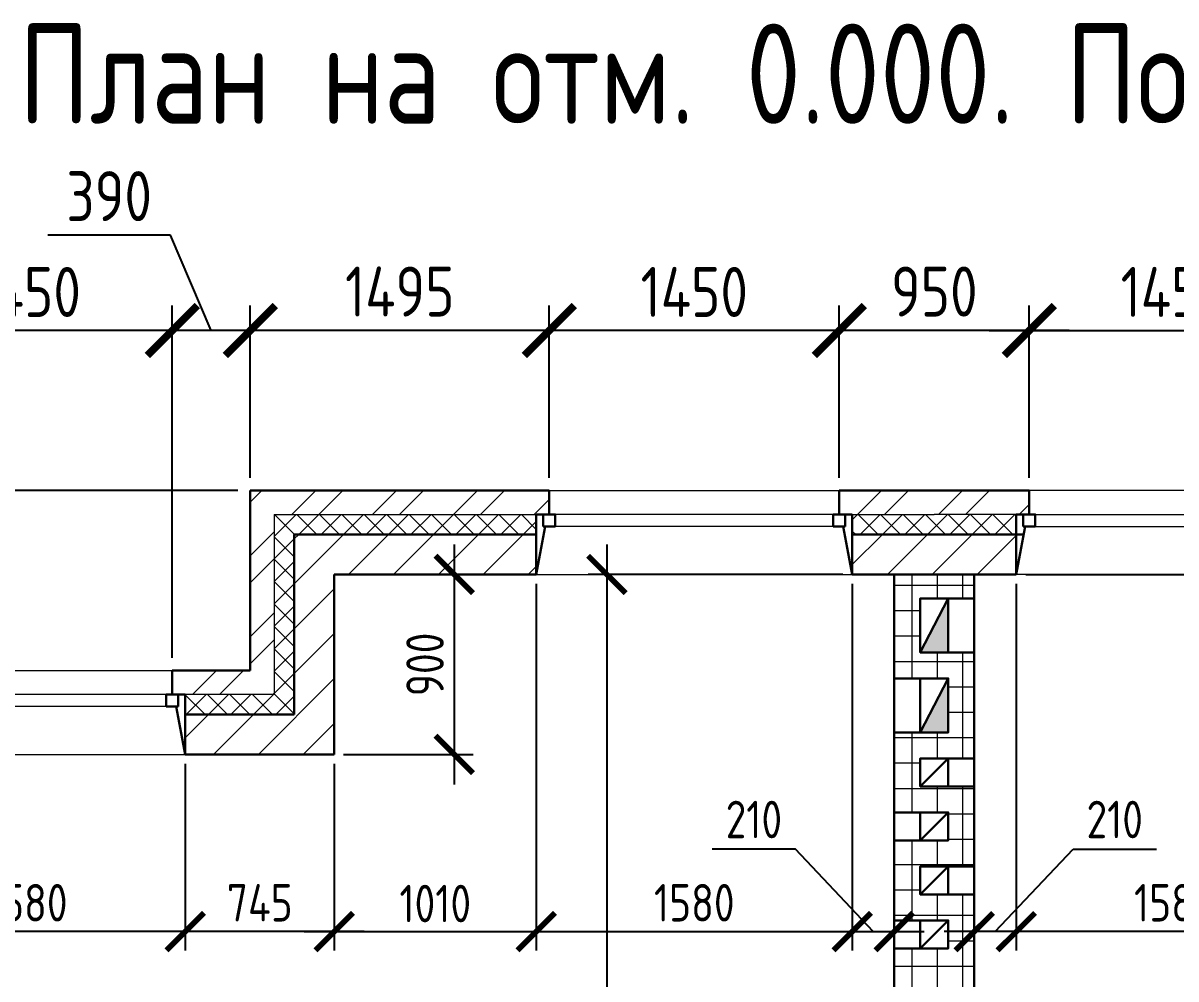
# Model space of a CAD drawing. Header units: millimetres. Extents: x -56498 to 234605, y -296269 to -29969.
# Drawn here: x 81026 to 86790, y -35508 to -30728 of the extents above; entities that cross this region are included whole.
import ezdxf
from ezdxf.enums import TextEntityAlignment as Align

# ---------------------------------------------------------------- set-up
doc = ezdxf.new("R2010")
doc.units = ezdxf.units.MM
doc.header["$LTSCALE"] = 100
doc.header["$PDMODE"] = 35
for name, color, linetype, lineweight in [('0.3', 7, 'Continuous', 30), ('Примітки 0.09', 200, 'Continuous', 9), ('Розміри 0.09', 5, 'Continuous', 9), ('Тонкі 0.18', 142, 'Continuous', 18), ('Штрихування 0.09', 253, 'Continuous', 9)]:
    doc.layers.add(name, color=color, linetype=linetype, lineweight=lineweight)
doc.styles.add('GOST 2.304', font='CS_Gost2304.shx')
doc.styles.add('SPDS', font='SPDS.shx', dxfattribs={"width": 0.9})
doc.dimstyles.new('SPDS', dxfattribs={"dimscale": 100, "dimtxt": 2.5, "dimasz": 2.5, "dimexe": 1.25, "dimexo": 0.625, "dimtad": 1, "dimrnd": 0.001, "dimtxsty": 'GOST 2.304', "dimblk": 'ARCHTICK', "dimcen": 2.5, "dimdle": 2, "dimadec": 0, "dimazin": 2, "dimtfac": 0.75, "dimtmove": 1, "dimatfit": 3, "dimfxl": 0, "dimtolj": 1, "dimarcsym": 0})
pattern_1 = [(45, (0, 59424.92), (-112.2532, 112.2532), [])]
pattern_2 = [(45, (0, 59424.92), (-56.1266, 56.1266), []), (135, (0, 59424.92), (-56.1266, -56.1266), [])]
pattern_3 = [(45, (0, 59424.92), (-202.05576, 202.05576), []), (45, (134.7, 59424.92), (-202.05576, 202.05576), [])]

# ---------------------------------------------------------------- blocks, each defined once
blk = doc.blocks.new('_ArchTick')
at = {"color": 0, "linetype": 'ByBlock', "const_width": 0.15}
blk.add_lwpolyline([(-0.5, -0.5), (0.5, 0.5)], dxfattribs=at)
blk = doc.blocks.new('*D948')
at = {"layer": 'Defpoints', "color": 0, "transparency": 16777216}
for p in [(83657.3, -32265.4), (83657.3, -33065.4), (85107.3, -33065.4)]:
    blk.add_point(p, dxfattribs=at)
at = {"layer": 'Розміри 0.09', "color": 0, "lineweight": -2, "transparency": 16777216}
for p, q in [((83657.3, -33002.9), (83657.3, -32140.4)), ((85107.3, -33002.9), (85107.3, -32140.4)), ((85307.3, -32265.4), (83457.3, -32265.4))]:
    blk.add_line(p, q, dxfattribs=at)
at = {"layer": 'Розміри 0.09', "color": 0, "lineweight": -2, "transparency": 16777216, "xscale": 250, "yscale": 250, "zscale": 250, "rotation": 180}
blk.add_blockref('_ArchTick', (83657.3, -32265.4), dxfattribs=at)
at = {"layer": 'Розміри 0.09', "color": 0, "lineweight": -2, "transparency": 16777216, "xscale": 250, "yscale": 250, "zscale": 250}
blk.add_blockref('_ArchTick', (85107.3, -32265.4), dxfattribs=at)
at = {"layer": 'Розміри 0.09', "color": 0, "transparency": 16777216, "insert": (84382.3, -32072.8), "char_height": 250, "attachment_point": 5, "style": 'GOST 2.304'}
blk.add_mtext('\\A1;1450', dxfattribs=at)
blk = doc.blocks.new('*D950')
at = {"layer": 'Defpoints', "color": 0, "transparency": 16777216}
for p in [(80322.3, -32265.4), (80322.3, -33965.4), (81772.3, -33965.4)]:
    blk.add_point(p, dxfattribs=at)
at = {"layer": 'Розміри 0.09', "color": 0, "lineweight": -2, "transparency": 16777216}
for p, q in [((80322.3, -33902.9), (80322.3, -32140.4)), ((81772.3, -33902.9), (81772.3, -32140.4)), ((81972.3, -32265.4), (80122.3, -32265.4))]:
    blk.add_line(p, q, dxfattribs=at)
at = {"layer": 'Розміри 0.09', "color": 0, "lineweight": -2, "transparency": 16777216, "xscale": 250, "yscale": 250, "zscale": 250, "rotation": 180}
blk.add_blockref('_ArchTick', (80322.3, -32265.4), dxfattribs=at)
at = {"layer": 'Розміри 0.09', "color": 0, "lineweight": -2, "transparency": 16777216, "xscale": 250, "yscale": 250, "zscale": 250}
blk.add_blockref('_ArchTick', (81772.3, -32265.4), dxfattribs=at)
at = {"layer": 'Розміри 0.09', "color": 0, "transparency": 16777216, "insert": (81047.3, -32072.8), "char_height": 250, "attachment_point": 5, "style": 'GOST 2.304'}
blk.add_mtext('\\A1;1450', dxfattribs=at)
blk = doc.blocks.new('*D951')
at = {"layer": 'Defpoints', "color": 0, "transparency": 16777216}
for p in [(82162.3, -32265.4), (82162.3, -33065.4), (83657.3, -33065.4)]:
    blk.add_point(p, dxfattribs=at)
at = {"layer": 'Розміри 0.09', "color": 0, "lineweight": -2, "transparency": 16777216}
for p, q in [((82162.3, -33002.9), (82162.3, -32140.4)), ((83657.3, -33002.9), (83657.3, -32140.4)), ((83857.3, -32265.4), (81962.3, -32265.4))]:
    blk.add_line(p, q, dxfattribs=at)
at = {"layer": 'Розміри 0.09', "color": 0, "lineweight": -2, "transparency": 16777216, "xscale": 250, "yscale": 250, "zscale": 250, "rotation": 180}
blk.add_blockref('_ArchTick', (82162.3, -32265.4), dxfattribs=at)
at = {"layer": 'Розміри 0.09', "color": 0, "lineweight": -2, "transparency": 16777216, "xscale": 250, "yscale": 250, "zscale": 250}
blk.add_blockref('_ArchTick', (83657.3, -32265.4), dxfattribs=at)
at = {"layer": 'Розміри 0.09', "color": 0, "transparency": 16777216, "insert": (82909.8, -32070.7), "char_height": 250, "attachment_point": 5, "style": 'GOST 2.304'}
blk.add_mtext('\\A1;1495', dxfattribs=at)
blk = doc.blocks.new('*D952')
at = {"layer": 'Defpoints', "color": 0, "transparency": 16777216}
for p in [(81772.3, -32265.4), (82162.3, -33065.4), (81772.3, -33965.4)]:
    blk.add_point(p, dxfattribs=at)
at = {"layer": 'Розміри 0.09', "color": 0, "lineweight": -2, "transparency": 16777216}
for p, q in [((81763.1, -31788.2), (81150.6, -31788.2)), ((81967.3, -32265.4), (81763.1, -31788.2)), ((81772.3, -33902.9), (81772.3, -32140.4)), ((82162.3, -33002.9), (82162.3, -32140.4)), ((82362.3, -32265.4), (81572.3, -32265.4))]:
    blk.add_line(p, q, dxfattribs=at)
at = {"layer": 'Розміри 0.09', "color": 0, "lineweight": -2, "transparency": 16777216, "xscale": 250, "yscale": 250, "zscale": 250, "rotation": 180}
blk.add_blockref('_ArchTick', (81772.3, -32265.4), dxfattribs=at)
at = {"layer": 'Розміри 0.09', "color": 0, "lineweight": -2, "transparency": 16777216, "xscale": 250, "yscale": 250, "zscale": 250}
blk.add_blockref('_ArchTick', (82162.3, -32265.4), dxfattribs=at)
at = {"layer": 'Розміри 0.09', "color": 0, "transparency": 16777216, "insert": (81456.9, -31593.5), "char_height": 250, "attachment_point": 5, "style": 'GOST 2.304'}
blk.add_mtext('\\A1;390', dxfattribs=at)
blk = doc.blocks.new('*D960')
at = {"layer": 'Defpoints', "color": 0, "transparency": 16777216}
for p in [(73223.3, -33065.4), (82162.3, -33065.4), (74662.3, -33965.4)]:
    blk.add_point(p, dxfattribs=at)
at = {"layer": 'Розміри 0.09', "color": 0, "lineweight": -2, "transparency": 16777216}
for p, q in [((73223.3, -34165.4), (73223.3, -32865.4)), ((82099.8, -33065.4), (73098.3, -33065.4)), ((74599.8, -33965.4), (73098.3, -33965.4))]:
    blk.add_line(p, q, dxfattribs=at)
at = {"layer": 'Розміри 0.09', "color": 0, "lineweight": -2, "transparency": 16777216, "xscale": 250, "yscale": 250, "zscale": 250}
for p, rotation in [((73223.3, -33065.4), 90), ((73223.3, -33965.4), 270)]:
    blk.add_blockref('_ArchTick', p, dxfattribs=dict(at, rotation=rotation))
at = {"layer": 'Розміри 0.09', "color": 0, "transparency": 16777216, "insert": (73028.6, -33515.4), "char_height": 250, "attachment_point": 5, "rotation": 90, "style": 'GOST 2.304'}
blk.add_mtext('\\A1;900', dxfattribs=at)
blk = doc.blocks.new('*D967')
at = {"layer": 'Defpoints', "color": 0, "transparency": 16777216}
for p in [(85107.3, -32265.4), (85107.3, -33065.4), (86057.3, -33065.4)]:
    blk.add_point(p, dxfattribs=at)
at = {"layer": 'Розміри 0.09', "color": 0, "lineweight": -2, "transparency": 16777216}
for p, q in [((85107.3, -33002.9), (85107.3, -32140.4)), ((86057.3, -33002.9), (86057.3, -32140.4)), ((86257.3, -32265.4), (84907.3, -32265.4))]:
    blk.add_line(p, q, dxfattribs=at)
at = {"layer": 'Розміри 0.09', "color": 0, "lineweight": -2, "transparency": 16777216, "xscale": 250, "yscale": 250, "zscale": 250, "rotation": 180}
blk.add_blockref('_ArchTick', (85107.3, -32265.4), dxfattribs=at)
at = {"layer": 'Розміри 0.09', "color": 0, "lineweight": -2, "transparency": 16777216, "xscale": 250, "yscale": 250, "zscale": 250}
blk.add_blockref('_ArchTick', (86057.3, -32265.4), dxfattribs=at)
at = {"layer": 'Розміри 0.09', "color": 0, "transparency": 16777216, "insert": (85582.3, -32070.7), "char_height": 250, "attachment_point": 5, "style": 'GOST 2.304'}
blk.add_mtext('\\A1;950', dxfattribs=at)
blk = doc.blocks.new('*D920')
at = {"layer": 'Defpoints', "color": 0, "transparency": 16777216}
for p in [(87507.3, -32265.4), (86057.3, -33065.4), (87507.3, -33065.4)]:
    blk.add_point(p, dxfattribs=at)
at = {"layer": 'Розміри 0.09', "color": 0, "lineweight": -2, "transparency": 16777216}
for p, q in [((86057.3, -33002.9), (86057.3, -32140.4)), ((87507.3, -33002.9), (87507.3, -32140.4)), ((85857.3, -32265.4), (87707.3, -32265.4))]:
    blk.add_line(p, q, dxfattribs=at)
at = {"layer": 'Розміри 0.09', "color": 0, "lineweight": -2, "transparency": 16777216, "xscale": 250, "yscale": 250, "zscale": 250, "rotation": 180}
blk.add_blockref('_ArchTick', (86057.3, -32265.4), dxfattribs=at)
at = {"layer": 'Розміри 0.09', "color": 0, "lineweight": -2, "transparency": 16777216, "xscale": 250, "yscale": 250, "zscale": 250}
blk.add_blockref('_ArchTick', (87507.3, -32265.4), dxfattribs=at)
at = {"layer": 'Розміри 0.09', "color": 0, "transparency": 16777216, "insert": (86782.3, -32072.8), "char_height": 250, "attachment_point": 5, "style": 'GOST 2.304'}
blk.add_mtext('\\A1;1450', dxfattribs=at)
blk = doc.blocks.new('*D1134')
at = {"layer": 'Defpoints', "color": 0, "transparency": 16777216}
for p in [(83592.3, -33485.4), (82582.3, -34385.4), (83592.3, -35271.6)]:
    blk.add_point(p, dxfattribs=at)
at = {"layer": 'Розміри 0.09', "color": 0, "lineweight": -2, "transparency": 16777216}
for p, q in [((83592.3, -33532.3), (83592.3, -35365.4)), ((82582.3, -34432.3), (82582.3, -35365.4)), ((82432.3, -35271.6), (83742.3, -35271.6))]:
    blk.add_line(p, q, dxfattribs=at)
at = {"layer": 'Розміри 0.09', "color": 0, "lineweight": -2, "transparency": 16777216, "xscale": 187.5, "yscale": 187.5, "zscale": 187.5, "rotation": 180}
blk.add_blockref('_ArchTick', (82582.3, -35271.6), dxfattribs=at)
at = {"layer": 'Розміри 0.09', "color": 0, "lineweight": -2, "transparency": 16777216, "xscale": 187.5, "yscale": 187.5, "zscale": 187.5}
blk.add_blockref('_ArchTick', (83592.3, -35271.6), dxfattribs=at)
at = {"layer": 'Розміри 0.09', "color": 0, "transparency": 16777216, "insert": (83087.3, -35131), "char_height": 187.5, "attachment_point": 5, "style": 'GOST 2.304'}
blk.add_mtext('\\A1;1010', dxfattribs=at)
blk = doc.blocks.new('*D1135')
at = {"layer": 'Defpoints', "color": 0, "transparency": 16777216}
for p in [(81837.3, -34385.4), (82582.3, -34385.4), (81837.3, -35271.6)]:
    blk.add_point(p, dxfattribs=at)
at = {"layer": 'Розміри 0.09', "color": 0, "lineweight": -2, "transparency": 16777216}
for p, q in [((81837.3, -34432.3), (81837.3, -35365.4)), ((82582.3, -34432.3), (82582.3, -35365.4)), ((82732.3, -35271.6), (81687.3, -35271.6))]:
    blk.add_line(p, q, dxfattribs=at)
at = {"layer": 'Розміри 0.09', "color": 0, "lineweight": -2, "transparency": 16777216, "xscale": 187.5, "yscale": 187.5, "zscale": 187.5, "rotation": 180}
blk.add_blockref('_ArchTick', (81837.3, -35271.6), dxfattribs=at)
at = {"layer": 'Розміри 0.09', "color": 0, "lineweight": -2, "transparency": 16777216, "xscale": 187.5, "yscale": 187.5, "zscale": 187.5}
blk.add_blockref('_ArchTick', (82582.3, -35271.6), dxfattribs=at)
at = {"layer": 'Розміри 0.09', "color": 0, "transparency": 16777216, "insert": (82209.8, -35127.1), "char_height": 187.5, "attachment_point": 5, "style": 'GOST 2.304'}
blk.add_mtext('\\A1;745', dxfattribs=at)
blk = doc.blocks.new('*D1136')
at = {"layer": 'Defpoints', "color": 0, "transparency": 16777216}
for p in [(80257.3, -34385.4), (81837.3, -34385.4), (80257.3, -35271.6)]:
    blk.add_point(p, dxfattribs=at)
at = {"layer": 'Розміри 0.09', "color": 0, "lineweight": -2, "transparency": 16777216}
for p, q in [((80257.3, -34432.3), (80257.3, -35365.4)), ((81837.3, -34432.3), (81837.3, -35365.4)), ((81987.3, -35271.6), (80107.3, -35271.6))]:
    blk.add_line(p, q, dxfattribs=at)
at = {"layer": 'Розміри 0.09', "color": 0, "lineweight": -2, "transparency": 16777216, "xscale": 187.5, "yscale": 187.5, "zscale": 187.5, "rotation": 180}
blk.add_blockref('_ArchTick', (80257.3, -35271.6), dxfattribs=at)
at = {"layer": 'Розміри 0.09', "color": 0, "lineweight": -2, "transparency": 16777216, "xscale": 187.5, "yscale": 187.5, "zscale": 187.5}
blk.add_blockref('_ArchTick', (81837.3, -35271.6), dxfattribs=at)
at = {"layer": 'Розміри 0.09', "color": 0, "transparency": 16777216, "insert": (81047.3, -35127.1), "char_height": 187.5, "attachment_point": 5, "style": 'GOST 2.304'}
blk.add_mtext('\\A1;1580', dxfattribs=at)
blk = doc.blocks.new('*D1139')
at = {"layer": 'Defpoints', "color": 0, "transparency": 16777216}
for p in [(83592.3, -33485.4), (85172.3, -33485.4), (85172.3, -35271.6)]:
    blk.add_point(p, dxfattribs=at)
at = {"layer": 'Розміри 0.09', "color": 0, "lineweight": -2, "transparency": 16777216}
for p, q in [((83592.3, -33532.3), (83592.3, -35365.4)), ((85172.3, -33532.3), (85172.3, -35365.4)), ((83442.3, -35271.6), (85322.3, -35271.6))]:
    blk.add_line(p, q, dxfattribs=at)
at = {"layer": 'Розміри 0.09', "color": 0, "lineweight": -2, "transparency": 16777216, "xscale": 187.5, "yscale": 187.5, "zscale": 187.5, "rotation": 180}
blk.add_blockref('_ArchTick', (83592.3, -35271.6), dxfattribs=at)
at = {"layer": 'Розміри 0.09', "color": 0, "lineweight": -2, "transparency": 16777216, "xscale": 187.5, "yscale": 187.5, "zscale": 187.5}
blk.add_blockref('_ArchTick', (85172.3, -35271.6), dxfattribs=at)
at = {"layer": 'Розміри 0.09', "color": 0, "transparency": 16777216, "insert": (84382.3, -35127.1), "char_height": 187.5, "attachment_point": 5, "style": 'GOST 2.304'}
blk.add_mtext('\\A1;1580', dxfattribs=at)
blk = doc.blocks.new('*D1140')
at = {"layer": 'Defpoints', "color": 0, "transparency": 16777216}
for p in [(85172.3, -33485.4), (85382.3, -33485.4), (85382.3, -35271.6)]:
    blk.add_point(p, dxfattribs=at)
at = {"layer": 'Розміри 0.09', "color": 0, "lineweight": -2, "transparency": 16777216}
for p, q in [((85172.3, -33532.3), (85172.3, -35365.4)), ((85382.3, -33532.3), (85382.3, -35365.4)), ((84888.8, -34858.7), (84471.7, -34858.7)), ((85277.3, -35271.6), (84888.8, -34858.7)), ((85022.3, -35271.6), (85532.3, -35271.6))]:
    blk.add_line(p, q, dxfattribs=at)
at = {"layer": 'Розміри 0.09', "color": 0, "lineweight": -2, "transparency": 16777216, "xscale": 187.5, "yscale": 187.5, "zscale": 187.5, "rotation": 180}
blk.add_blockref('_ArchTick', (85172.3, -35271.6), dxfattribs=at)
at = {"layer": 'Розміри 0.09', "color": 0, "lineweight": -2, "transparency": 16777216, "xscale": 187.5, "yscale": 187.5, "zscale": 187.5}
blk.add_blockref('_ArchTick', (85382.3, -35271.6), dxfattribs=at)
at = {"layer": 'Розміри 0.09', "color": 0, "transparency": 16777216, "insert": (84680.2, -34710.8), "char_height": 187.5, "attachment_point": 5, "style": 'GOST 2.304'}
blk.add_mtext('\\A1;210', dxfattribs=at)
blk = doc.blocks.new('*D1141')
at = {"layer": 'Defpoints', "color": 0, "transparency": 16777216}
for p in [(82582.3, -33485.4), (82582.3, -34385.4), (83182.3, -34385.4)]:
    blk.add_point(p, dxfattribs=at)
at = {"layer": 'Розміри 0.09', "color": 0, "lineweight": -2, "transparency": 16777216}
for p, q in [((83182.3, -33335.4), (83182.3, -34535.4)), ((82629.2, -33485.4), (83276, -33485.4)), ((82629.2, -34385.4), (83276, -34385.4))]:
    blk.add_line(p, q, dxfattribs=at)
at = {"layer": 'Розміри 0.09', "color": 0, "lineweight": -2, "transparency": 16777216, "xscale": 187.5, "yscale": 187.5, "zscale": 187.5}
for p, rotation in [((83182.3, -33485.4), 90), ((83182.3, -34385.4), 270)]:
    blk.add_blockref('_ArchTick', p, dxfattribs=dict(at, rotation=rotation))
at = {"layer": 'Розміри 0.09', "color": 0, "transparency": 16777216, "insert": (83036.2, -33935.4), "char_height": 187.5, "attachment_point": 5, "rotation": 90, "style": 'GOST 2.304'}
blk.add_mtext('\\A1;900', dxfattribs=at)
blk = doc.blocks.new('*D1159')
at = {"layer": 'Defpoints', "color": 0, "transparency": 16777216}
for p in [(85172.3, -33485.4), (83944.9, -40285.4), (85144.9, -40285.4)]:
    blk.add_point(p, dxfattribs=at)
at = {"layer": 'Розміри 0.09', "color": 0, "lineweight": -2, "transparency": 16777216}
for p, q in [((83944.9, -33335.4), (83944.9, -40435.4)), ((85125.4, -33485.4), (83851.2, -33485.4)), ((85098, -40285.4), (83851.2, -40285.4))]:
    blk.add_line(p, q, dxfattribs=at)
at = {"layer": 'Розміри 0.09', "color": 0, "lineweight": -2, "transparency": 16777216, "xscale": 187.5, "yscale": 187.5, "zscale": 187.5}
for p, rotation in [((83944.9, -33485.4), 90), ((83944.9, -40285.4), 270)]:
    blk.add_blockref('_ArchTick', p, dxfattribs=dict(at, rotation=rotation))
at = {"layer": 'Розміри 0.09', "color": 0, "transparency": 16777216, "insert": (83798.9, -36885.4), "char_height": 187.5, "attachment_point": 5, "rotation": 90, "style": 'GOST 2.304'}
blk.add_mtext('\\A1;6800', dxfattribs=at)
blk = doc.blocks.new('*D1221')
at = {"layer": 'Defpoints', "color": 0, "transparency": 16777216}
for p in [(85992.3, -33485.4), (87572.3, -33485.4), (85992.3, -35271.6)]:
    blk.add_point(p, dxfattribs=at)
at = {"layer": 'Розміри 0.09', "color": 0, "lineweight": -2, "transparency": 16777216}
for p, q in [((85992.3, -33532.3), (85992.3, -35365.4)), ((87572.3, -33532.3), (87572.3, -35365.4)), ((87722.3, -35271.6), (85842.3, -35271.6))]:
    blk.add_line(p, q, dxfattribs=at)
at = {"layer": 'Розміри 0.09', "color": 0, "lineweight": -2, "transparency": 16777216, "xscale": 187.5, "yscale": 187.5, "zscale": 187.5, "rotation": 180}
blk.add_blockref('_ArchTick', (85992.3, -35271.6), dxfattribs=at)
at = {"layer": 'Розміри 0.09', "color": 0, "lineweight": -2, "transparency": 16777216, "xscale": 187.5, "yscale": 187.5, "zscale": 187.5}
blk.add_blockref('_ArchTick', (87572.3, -35271.6), dxfattribs=at)
at = {"layer": 'Розміри 0.09', "color": 0, "transparency": 16777216, "insert": (86782.3, -35127.1), "char_height": 187.5, "attachment_point": 5, "style": 'GOST 2.304'}
blk.add_mtext('\\A1;1580', dxfattribs=at)
blk = doc.blocks.new('*D1222')
at = {"layer": 'Defpoints', "color": 0, "transparency": 16777216}
for p in [(85782.3, -33485.4), (85992.3, -33485.4), (85782.3, -35271.6)]:
    blk.add_point(p, dxfattribs=at)
at = {"layer": 'Розміри 0.09', "color": 0, "lineweight": -2, "transparency": 16777216}
for p, q in [((85782.3, -33532.3), (85782.3, -35365.4)), ((85992.3, -33532.3), (85992.3, -35365.4)), ((85887.3, -35271.6), (86275.7, -34858.7)), ((86275.7, -34858.7), (86692.9, -34858.7)), ((86142.3, -35271.6), (85632.3, -35271.6))]:
    blk.add_line(p, q, dxfattribs=at)
at = {"layer": 'Розміри 0.09', "color": 0, "lineweight": -2, "transparency": 16777216, "xscale": 187.5, "yscale": 187.5, "zscale": 187.5, "rotation": 180}
blk.add_blockref('_ArchTick', (85782.3, -35271.6), dxfattribs=at)
at = {"layer": 'Розміри 0.09', "color": 0, "lineweight": -2, "transparency": 16777216, "xscale": 187.5, "yscale": 187.5, "zscale": 187.5}
blk.add_blockref('_ArchTick', (85992.3, -35271.6), dxfattribs=at)
at = {"layer": 'Розміри 0.09', "color": 0, "transparency": 16777216, "insert": (86484.3, -34710.8), "char_height": 187.5, "attachment_point": 5, "style": 'GOST 2.304'}
blk.add_mtext('\\A1;210', dxfattribs=at)
blk = doc.blocks.new('*D1238')
at = {"layer": 'Defpoints', "color": 0, "transparency": 16777216}
for p in [(85992.3, -33485.4), (86019.7, -40285.4), (87219.7, -40285.4)]:
    blk.add_point(p, dxfattribs=at)
at = {"layer": 'Розміри 0.09', "color": 0, "lineweight": -2, "transparency": 16777216}
for p, q in [((87219.7, -33335.4), (87219.7, -40435.4)), ((86039.2, -33485.4), (87313.4, -33485.4)), ((86066.5, -40285.4), (87313.4, -40285.4))]:
    blk.add_line(p, q, dxfattribs=at)
at = {"layer": 'Розміри 0.09', "color": 0, "lineweight": -2, "transparency": 16777216, "xscale": 187.5, "yscale": 187.5, "zscale": 187.5}
for p, rotation in [((87219.7, -33485.4), 90), ((87219.7, -40285.4), 270)]:
    blk.add_blockref('_ArchTick', p, dxfattribs=dict(at, rotation=rotation))
at = {"layer": 'Розміри 0.09', "color": 0, "transparency": 16777216, "insert": (87073.6, -36885.4), "char_height": 187.5, "attachment_point": 5, "rotation": 90, "style": 'GOST 2.304'}
blk.add_mtext('\\A1;6800', dxfattribs=at)

msp = doc.modelspace()

# ---------------------------------------------------------------- hatches: boundary and pattern name
at = {"layer": '0.3'}
h = msp.add_hatch(color=256, dxfattribs=at)
h.paths.add_polyline_path([(85652.29, -33605.435), (85582.29, -33740.435), (85582.29, -33875.435), (85652.29, -33875.435)])
h.paths.add_polyline_path([(85582.29, -33740.435), (85512.29, -33875.435), (85582.29, -33875.435)])
h = msp.add_hatch(color=256, dxfattribs=at)
h.paths.add_polyline_path([(85652.29, -34005.435), (85582.29, -34140.435), (85582.29, -34275.435), (85652.29, -34275.435)])
h.paths.add_polyline_path([(85582.29, -34140.435), (85512.29, -34275.435), (85582.29, -34275.435)])
at = {"layer": 'Штрихування 0.09'}
h = msp.add_hatch(dxfattribs=at)
h.set_pattern_fill('ANSI32', color=256, scale=30, style=0)
h.set_pattern_definition(pattern_3)
h.paths.add_polyline_path([(83657.291, -33065.435), (82162.29, -33065.435), (82162.29, -33965.435), (81772.29, -33965.435), (81772.29, -34085.435), (81802.29, -34085.435), (81837.31, -34085.435), (82282.29, -34085.435), (82282.29, -33185.435), (83592.291, -33185.435), (83657.291, -33185.435)])
h = msp.add_hatch(dxfattribs=at)
h.set_pattern_fill('ANSI32', color=256, scale=30, style=0)
h.set_pattern_definition(pattern_3)
h.paths.add_polyline_path([(86057.29, -33065.435), (85582.29, -33065.435), (85107.291, -33065.435), (85107.291, -33185.435), (85137.291, -33185.435), (85172.291, -33185.435), (85582.29, -33185.435), (86057.29, -33185.435)])
h = msp.add_hatch(dxfattribs=at)
h.set_pattern_fill('ANSI37', color=256, scale=25, style=0)
h.set_pattern_definition(pattern_2)
h.paths.add_polyline_path([(82382.29, -33285.435), (83592.291, -33285.435), (83592.291, -33185.435), (82282.29, -33185.435), (82282.29, -34085.435), (81837.31, -34085.435), (81837.31, -34185.435), (82382.29, -34185.435)])
h = msp.add_hatch(dxfattribs=at)
h.set_pattern_fill('ANSI37', color=256, scale=25, style=0)
h.set_pattern_definition(pattern_2)
h.paths.add_polyline_path([(85992.29, -33185.435), (85582.29, -33185.435), (85172.291, -33185.435), (85172.291, -33285.435), (85582.29, -33285.435), (85992.29, -33285.435)])
h = msp.add_hatch(dxfattribs=at)
h.set_pattern_fill('ANSI31', color=256, scale=50, style=0)
h.set_pattern_definition(pattern_1)
h.paths.add_polyline_path([(82582.29, -33485.435), (83592.291, -33485.435), (83592.291, -33285.435), (82382.29, -33285.435), (82382.29, -34185.435), (81837.31, -34185.435), (81837.31, -34385.435), (82582.29, -34385.435)])
h = msp.add_hatch(dxfattribs=at)
h.set_pattern_fill('ANSI31', color=256, scale=50, style=0)
h.set_pattern_definition(pattern_1)
h.paths.add_polyline_path([(85992.29, -33285.435), (85582.29, -33285.435), (85172.291, -33285.435), (85172.291, -33485.435), (85382.29, -33485.435), (85782.29, -33485.435), (85992.29, -33485.435)])
h = msp.add_hatch(dxfattribs=at)
h.set_pattern_fill('NET', color=256, scale=40, style=0)
h.set_pattern_definition([(0, (0, 59424.92), (0, 127), []), (90, (0, 59424.92), (-127, 8e-15), [])])
h.paths.add_polyline_path([(85782.29, -33875.435), (85652.29, -33875.435), (85512.29, -33875.435), (85512.29, -33605.435), (85652.29, -33605.435), (85782.29, -33605.435), (85782.29, -33485.435), (85382.29, -33485.435), (85382.29, -34005.435), (85512.29, -34005.435), (85652.29, -34005.435), (85652.29, -34275.435), (85512.29, -34275.435), (85382.29, -34275.435), (85382.29, -34675.435), (85512.29, -34675.435), (85652.29, -34675.435), (85652.29, -34815.435), (85512.29, -34815.435), (85382.29, -34815.435), (85382.29, -35215.435), (85512.29, -35215.435), (85652.29, -35215.435), (85652.29, -35355.435), (85512.29, -35355.435), (85382.29, -35355.435), (85382.29, -35605.435), (85782.29, -35605.435), (85782.29, -35085.435), (85652.29, -35085.435), (85512.29, -35085.435), (85512.29, -34945.435), (85652.29, -34945.435), (85782.29, -34945.435), (85782.29, -34545.435), (85652.29, -34545.435), (85512.29, -34545.435), (85512.29, -34405.435), (85652.29, -34405.435), (85782.29, -34405.435)])

# ---------------------------------------------------------------- linework, layer by layer
at = {"layer": '0.3'}
for p, q in [((82162.29, -33065.435), (82162.29, -33965.435)), ((82162.29, -33065.435), (83657.291, -33065.435)), ((83657.291, -33065.435), (83657.291, -33185.435)), ((85107.291, -33065.435), (85582.29, -33065.435)), ((85107.291, -33065.435), (85107.291, -33185.435)), ((86057.29, -33065.435), (85582.29, -33065.435)), ((86057.29, -33065.435), (86057.29, -33185.435)), ((83592.291, -33485.435), (83592.291, -33185.435)), ((83592.291, -33185.435), (83657.291, -33185.435)), ((85172.291, -33185.435), (85107.291, -33185.435)), ((85172.291, -33485.435), (85172.291, -33185.435)), ((85992.29, -33485.435), (85992.29, -33185.435)), ((85992.29, -33185.435), (86057.29, -33185.435)), ((83637.291, -33245.435), (83592.291, -33485.435)), ((85127.291, -33245.435), (85172.291, -33485.435)), ((86037.29, -33245.435), (85992.29, -33485.435)), ((82382.29, -33285.435), (82382.29, -34185.435)), ((82382.29, -33285.435), (83592.291, -33285.435)), ((85172.316, -33285.435), (85582.29, -33285.435)), ((86029.79, -33285.435), (85582.29, -33285.435)), ((82582.29, -33485.435), (82582.29, -34385.435)), ((82582.29, -33485.435), (83592.291, -33485.435)), ((85172.291, -33485.435), (85382.29, -33485.435)), ((85382.29, -40285.435), (85382.29, -33485.435)), ((85782.29, -33485.435), (85382.29, -33485.435)), ((85782.29, -40285.435), (85782.29, -33485.435)), ((85992.29, -33485.435), (85782.29, -33485.435)), ((85652.29, -33605.435), (85782.29, -33605.435)), ((85652.29, -33875.435), (85782.29, -33875.435)), ((81772.29, -33965.435), (81772.29, -34085.435)), ((81772.29, -33965.435), (82162.29, -33965.435)), ((85382.29, -34005.435), (85512.29, -34005.435)), ((81837.31, -34085.435), (81772.29, -34085.435)), ((81837.31, -34385.435), (81837.31, -34085.435)), ((81792.29, -34145.435), (81837.29, -34385.435)), ((81837.31, -34185.435), (82382.29, -34185.435)), ((85382.29, -34275.435), (85512.29, -34275.435)), ((81837.29, -34385.435), (82582.29, -34385.435)), ((85652.29, -34405.435), (85782.29, -34405.435)), ((85652.29, -34545.435), (85782.29, -34545.435)), ((85382.29, -34675.435), (85512.29, -34675.435)), ((85382.29, -34815.435), (85512.29, -34815.435)), ((85652.29, -34945.435), (85782.29, -34945.435)), ((85652.29, -35085.435), (85782.29, -35085.435)), ((85382.29, -35215.435), (85512.29, -35215.435)), ((85382.29, -35355.435), (85512.29, -35355.435))]:
    msp.add_line(p, q, dxfattribs=at)
for points in [[(83627.291, -33245.435), (83627.291, -33185.435), (83687.291, -33185.435), (83687.291, -33245.435)], [(85137.291, -33245.435), (85137.291, -33185.435), (85077.291, -33185.435), (85077.291, -33245.435)], [(86027.29, -33245.435), (86027.29, -33185.435), (86087.29, -33185.435), (86087.29, -33245.435)], [(81802.29, -34145.435), (81802.29, -34085.435), (81742.29, -34085.435), (81742.29, -34145.435)]]:
    msp.add_lwpolyline(points, close=True, dxfattribs=at)
for points in [[(85512.29, -33875.435), (85512.29, -33605.435), (85652.29, -33605.435), (85512.29, -33875.435), (85652.29, -33875.435), (85652.29, -33605.435)], [(85512.29, -34275.435), (85512.29, -34005.435), (85652.29, -34005.435), (85512.29, -34275.435), (85652.29, -34275.435), (85652.29, -34005.435)], [(85512.29, -34545.435), (85512.29, -34405.435), (85652.29, -34405.435), (85512.29, -34545.435), (85652.29, -34545.435), (85652.29, -34405.435)], [(85512.29, -34815.435), (85512.29, -34675.435), (85652.29, -34675.435), (85512.29, -34815.435), (85652.29, -34815.435), (85652.29, -34675.435)], [(85512.29, -35085.435), (85512.29, -34945.435), (85652.29, -34945.435), (85512.29, -35085.435), (85652.29, -35085.435), (85652.29, -34945.435)], [(85512.29, -35355.435), (85512.29, -35215.435), (85652.29, -35215.435), (85512.29, -35355.435), (85652.29, -35355.435), (85652.29, -35215.435)]]:
    msp.add_lwpolyline(points, dxfattribs=at)
at = {"layer": 'Тонкі 0.18'}
for p, q in [((83657.291, -33065.435), (85107.291, -33065.435)), ((87507.29, -33065.435), (86057.29, -33065.435)), ((82282.29, -33185.435), (82282.29, -34085.435)), ((82282.29, -33185.435), (83592.291, -33185.435)), ((85077.291, -33185.435), (83687.291, -33185.435)), ((85077.291, -33185.435), (85582.29, -33185.435)), ((86087.29, -33185.435), (85582.29, -33185.435)), ((86087.29, -33185.435), (87477.29, -33185.435)), ((85077.291, -33245.435), (83687.291, -33245.435)), ((86087.29, -33245.435), (87477.29, -33245.435)), ((83592.291, -33485.435), (85172.291, -33485.435)), ((87572.29, -33485.435), (85992.29, -33485.435)), ((80322.29, -33965.435), (81772.29, -33965.435)), ((81742.29, -34085.435), (80352.322, -34085.435)), ((82282.29, -34085.435), (81837.31, -34085.435)), ((81742.278, -34145.435), (80352.322, -34145.435)), ((80257.322, -34385.435), (81837.29, -34385.435))]:
    msp.add_line(p, q, dxfattribs=at)

# ---------------------------------------------------------------- texts
at = {"layer": 'Примітки 0.09', "style": 'SPDS'}
msp.add_text('План на отм. 0.000. Поквартирный', height=500, dxfattribs=at).set_placement((85480.507, -31231.318), align=Align.CENTER)

# ---------------------------------------------------------------- dimensions: what is measured, and where the dimension line sits
at = {"layer": 'Розміри 0.09'}
dim = msp.add_linear_dim(base=(81772.29, -32265.435), p1=(82162.29, -33065.435), p2=(81772.29, -33965.435), text='390', dimstyle='SPDS', override={"dimlfac": 1, "dimtxsty": 'GOST 2.304', "dimblk1": 'ArchTick', "dimblk2": 'ArchTick', "dimsah": 1, "dimtolj": 1}, dxfattribs=at)
dim.commit()
dim.dimension.update_dxf_attribs({"geometry": '*D952', "text_midpoint": (81700.604, -31788.185), "dimtype": 160})
for base, p1, p2, override, picture, middle in [((80322.29, -32265.435), (81772.29, -33965.435), (80322.29, -33965.435), {"dimlfac": 1, "dimtxsty": 'GOST 2.304', "dimblk1": 'ArchTick', "dimblk2": 'ArchTick', "dimsah": 1, "dimtolj": 1}, '*D950', (81047.29, -32072.757)), ((82162.29, -32265.435), (83657.291, -33065.435), (82162.29, -33065.435), {"dimlfac": 1, "dimtxsty": 'GOST 2.304', "dimblk1": 'ArchTick', "dimblk2": 'ArchTick', "dimsah": 1, "dimtolj": 1}, '*D951', (82909.791, -32070.701)), ((83657.291, -32265.435), (85107.291, -33065.435), (83657.291, -33065.435), {"dimlfac": 1, "dimtxsty": 'GOST 2.304', "dimblk1": 'ArchTick', "dimblk2": 'ArchTick', "dimsah": 1, "dimtolj": 1}, '*D948', (84382.291, -32072.757)), ((83592.291, -35271.627), (82582.29, -34385.435), (83592.291, -33485.435), {"dimscale": 75, "dimlfac": 1, "dimtxsty": 'GOST 2.304', "dimblk1": 'ArchTick', "dimblk2": 'ArchTick', "dimsah": 1, "dimtolj": 1}, '*D1134', (83087.291, -35131.002)), ((85172.291, -35271.627), (83592.291, -33485.435), (85172.291, -33485.435), {"dimscale": 75, "dimlfac": 1, "dimtxsty": 'GOST 2.304', "dimblk1": 'ArchTick', "dimblk2": 'ArchTick', "dimsah": 1, "dimtolj": 1}, '*D1139', (84382.291, -35127.119)), ((80257.29, -35271.627), (81837.29, -34385.435), (80257.29, -34385.435), {"dimscale": 75, "dimlfac": 1, "dimtxsty": 'GOST 2.304', "dimblk1": 'ArchTick', "dimblk2": 'ArchTick', "dimsah": 1, "dimtolj": 1}, '*D1136', (81047.29, -35127.119)), ((81837.29, -35271.627), (82582.29, -34385.435), (81837.29, -34385.435), {"dimscale": 75, "dimlfac": 1, "dimtxsty": 'GOST 2.304', "dimblk1": 'ArchTick', "dimblk2": 'ArchTick', "dimsah": 1, "dimtolj": 1}, '*D1135', (82209.79, -35127.119))]:
    dim = msp.add_linear_dim(base=base, p1=p1, p2=p2, dimstyle='SPDS', override=override, dxfattribs=at)
    dim.commit()
    dim.dimension.update_dxf_attribs({"geometry": picture, "text_midpoint": middle})
for base, p1, p2, angle, override, picture, middle in [((85107.291, -32265.435), (86057.29, -33065.435), (85107.291, -33065.435), 180, {"dimlfac": 1, "dimtxsty": 'GOST 2.304', "dimblk1": 'ArchTick', "dimblk2": 'ArchTick', "dimsah": 1, "dimtolj": 1}, '*D967', (85582.29, -32070.701)), ((87507.29, -32265.435), (86057.29, -33065.435), (87507.29, -33065.435), 180, {"dimlfac": 1, "dimtxsty": 'GOST 2.304', "dimblk1": 'ArchTick', "dimblk2": 'ArchTick', "dimsah": 1, "dimtolj": 1}, '*D920', (86782.29, -32072.757)), ((73223.29, -33065.435), (74662.29, -33965.435), (82162.29, -33065.435), 90, {"dimlfac": 1, "dimtxsty": 'GOST 2.304', "dimblk1": 'ArchTick', "dimblk2": 'ArchTick', "dimsah": 1, "dimtolj": 1}, '*D960', (73028.556, -33515.435)), ((83182.29, -34385.435), (82582.29, -33485.435), (82582.29, -34385.435), 90, {"dimscale": 75, "dimlfac": 1, "dimtxsty": 'GOST 2.304', "dimblk1": 'ArchTick', "dimblk2": 'ArchTick', "dimsah": 1, "dimtolj": 1}, '*D1141', (83036.24, -33935.435)), ((83944.921, -40285.435), (85172.291, -33485.435), (85144.921, -40285.435), 90, {"dimscale": 75, "dimlfac": 1, "dimtxsty": 'GOST 2.304', "dimblk1": 'ArchTick', "dimblk2": 'ArchTick', "dimsah": 1, "dimtolj": 1}, '*D1159', (83798.87, -36885.435)), ((87219.66, -40285.435), (85992.29, -33485.435), (86019.66, -40285.435), 90, {"dimscale": 75, "dimlfac": 1, "dimtxsty": 'GOST 2.304', "dimblk1": 'ArchTick', "dimblk2": 'ArchTick', "dimsah": 1, "dimtolj": 1}, '*D1238', (87073.609, -36885.435)), ((85992.29, -35271.627), (87572.29, -33485.435), (85992.29, -33485.435), 180, {"dimscale": 75, "dimlfac": 1, "dimtxsty": 'GOST 2.304', "dimblk1": 'ArchTick', "dimblk2": 'ArchTick', "dimsah": 1, "dimtolj": 1}, '*D1221', (86782.29, -35127.119))]:
    dim = msp.add_linear_dim(base=base, p1=p1, p2=p2, angle=angle, dimstyle='SPDS', override=override, dxfattribs=at)
    dim.commit()
    dim.dimension.update_dxf_attribs({"geometry": picture, "text_midpoint": middle})
dim = msp.add_linear_dim(base=(85382.29, -35271.626), p1=(85172.292, -33485.44), p2=(85382.29, -33485.435), dimstyle='SPDS', override={"dimscale": 75, "dimlfac": 1, "dimtxsty": 'GOST 2.304', "dimblk1": 'ArchTick', "dimblk2": 'ArchTick', "dimsah": 1, "dimtolj": 1}, dxfattribs=at)
dim.commit()
dim.dimension.update_dxf_attribs({"geometry": '*D1140', "text_midpoint": (84841.965, -34858.701), "dimtype": 160})
dim = msp.add_linear_dim(base=(85782.29, -35271.626), p1=(85992.289, -33485.44), p2=(85782.29, -33485.435), angle=180, dimstyle='SPDS', override={"dimscale": 75, "dimlfac": 1, "dimtxsty": 'GOST 2.304', "dimblk1": 'ArchTick', "dimblk2": 'ArchTick', "dimsah": 1, "dimtolj": 1}, dxfattribs=at)
dim.commit()
dim.dimension.update_dxf_attribs({"geometry": '*D1222', "text_midpoint": (86322.616, -34858.701), "dimtype": 160})

doc.saveas('drawing.dxf')
